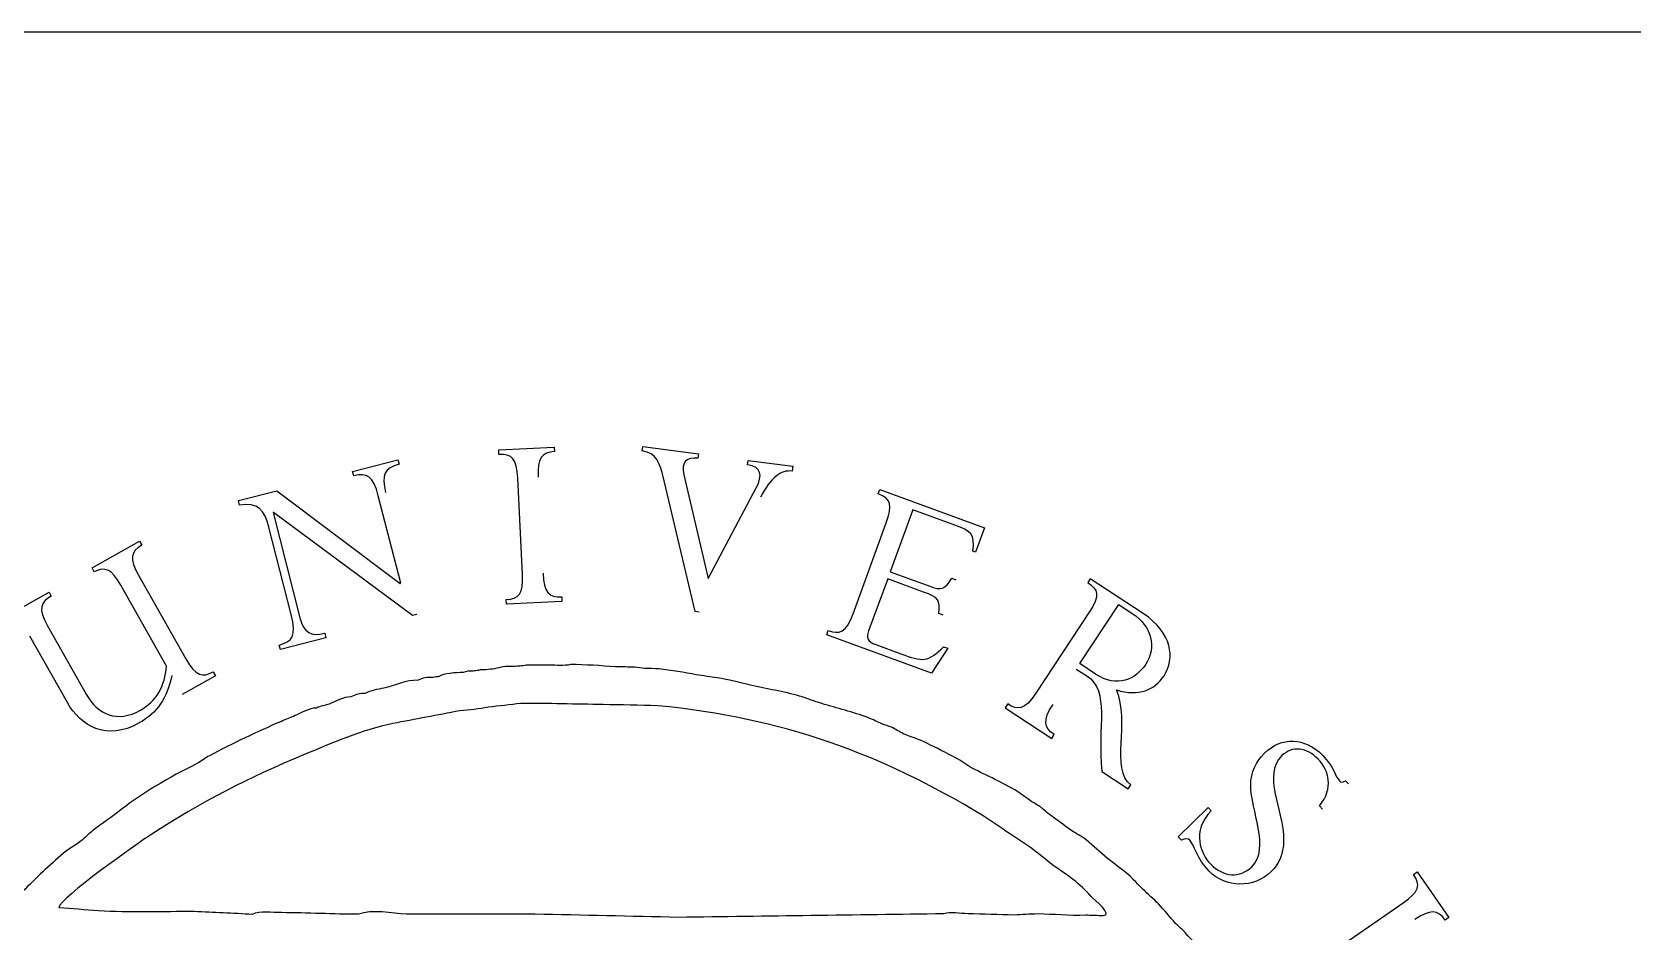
# Model space of a CAD drawing. Header units: millimetres. Extents: x -50 to 50, y -35 to 40.
# Drawn here: x -5.78 to 11.05, y 30.5 to 39.97 of the extents above; entities that cross this region are included whole.
import ezdxf

# ---------------------------------------------------------------- set-up
doc = ezdxf.new("R2010")
doc.units = ezdxf.units.MM
doc.layers.get('0').update_dxf_attribs({"linetype": 'CONTINUOUS'})

msp = doc.modelspace()

# ---------------------------------------------------------------- linework, layer by layer
for p, q in [((-0.871, 35.572), (-0.288, 35.601)), ((-0.869, 35.524), (-0.871, 35.572)), ((-0.288, 35.601), (-0.285, 35.553)), ((0.637, 35.561), (0.643, 35.608)), ((0.643, 35.608), (1.228, 35.531)), ((1.228, 35.531), (1.222, 35.483)), ((-2.407, 35.346), (-1.931, 35.468)), ((-2.395, 35.3), (-2.407, 35.346)), ((-1.931, 35.468), (-1.919, 35.421)), ((1.745, 35.413), (1.752, 35.461)), ((1.752, 35.461), (2.221, 35.399)), ((2.221, 35.399), (2.214, 35.348)), ((-0.621, 34.263), (-0.672, 35.275)), ((1.192, 33.873), (0.867, 35.247)), ((1.074, 35.311), (1.329, 34.218)), ((-3.608, 35.038), (-3.204, 35.142)), ((-3.596, 34.992), (-3.608, 35.038)), ((-3.204, 35.142), (-1.906, 34.168)), ((-1.901, 34.17), (-2.137, 35.09)), ((1.329, 34.218), (1.836, 35.172)), ((3.118, 35.109), (3.134, 35.154)), ((3.134, 35.154), (4.235, 34.752)), ((-3.239, 34.913), (-3.244, 34.912)), ((-3.244, 34.912), (-2.961, 33.807)), ((-1.778, 33.829), (-3.239, 34.913)), ((3.483, 34.942), (3.244, 34.289)), ((3.922, 34.781), (3.483, 34.942)), ((-3.052, 33.84), (-3.288, 34.76)), ((2.853, 33.849), (3.202, 34.803)), ((4.235, 34.752), (4.141, 34.496)), ((-5.146, 34.332), (-4.647, 34.613)), ((-4.647, 34.613), (-4.623, 34.571)), ((4.141, 34.496), (4.112, 34.507)), ((-5.123, 34.29), (-5.146, 34.332)), ((-4.657, 34.256), (-4.16, 33.373)), ((-1.906, 34.168), (-1.901, 34.17)), ((3.217, 34.215), (3.017, 33.669)), ((3.595, 34.077), (3.217, 34.215)), ((3.244, 34.289), (3.67, 34.134)), ((3.89, 34.222), (3.935, 34.206)), ((5.347, 34.217), (5.32, 34.177)), ((5.903, 33.85), (5.347, 34.217)), ((-6.11, 33.789), (-5.598, 34.077)), ((-5.598, 34.077), (-5.575, 34.035)), ((-4.365, 33.297), (-4.845, 34.15)), ((-0.791, 33.948), (-0.793, 33.997)), ((-0.209, 34.026), (-0.207, 33.978)), ((-1.731, 33.841), (-1.778, 33.829)), ((-0.207, 33.978), (-0.791, 33.948)), ((1.236, 33.867), (1.192, 33.873)), ((3.8, 33.835), (3.755, 33.852)), ((5.335, 33.865), (4.775, 33.014)), ((5.237, 33.324), (5.647, 33.945)), ((5.647, 33.945), (5.788, 33.852)), ((-5.613, 33.721), (-5.209, 33.004)), ((2.576, 33.628), (2.593, 33.673)), ((-5.406, 32.915), (-5.799, 33.613)), ((-3.166, 33.473), (-3.178, 33.52)), ((-2.688, 33.596), (-3.166, 33.473)), ((-2.7, 33.643), (-2.688, 33.596)), ((3.676, 33.225), (2.576, 33.628)), ((3.091, 33.524), (3.357, 33.427)), ((3.805, 33.502), (3.85, 33.485)), ((3.85, 33.485), (3.676, 33.225)), ((5.403, 33.215), (5.237, 33.324)), ((-3.85, 33.197), (-4.198, 33)), ((-3.873, 33.239), (-3.85, 33.197)), ((5.2, 33.267), (5.309, 33.196)), ((4.479, 32.9), (4.453, 32.86)), ((4.453, 32.86), (4.941, 32.538)), ((4.941, 32.538), (4.967, 32.578)), ((5.468, 32.19), (5.746, 32.008)), ((5.746, 32.008), (5.772, 32.048)), ((8.028, 32.093), (8.06, 32.061)), ((6.272, 31.503), (6.586, 31.812)), ((6.586, 31.812), (6.619, 31.777)), ((7.789, 31.794), (7.756, 31.829)), ((6.306, 31.468), (6.272, 31.503)), ((8.744, 31.108), (8.783, 31.135)), ((8.783, 31.135), (9.116, 30.655)), ((7.804, 30.233), (8.637, 30.809)), ((9.116, 30.655), (9.077, 30.627))]:
    msp.add_line(p, q)
msp.add_lwpolyline([(-50.018, 39.966), (49.982, 39.966), (49.982, -35.034), (-50.018, -35.034)], close=True)
for points in [[(-0.672, 35.275), (-0.682, 35.479), (-0.73, 35.531), (-0.869, 35.524)], [(-0.285, 35.553), (-0.421, 35.546), (-0.466, 35.482), (-0.456, 35.286)], [(0.867, 35.247), (0.817, 35.453), (0.788, 35.535), (0.637, 35.561)], [(-1.919, 35.421), (-2.073, 35.382), (-2.106, 35.306), (-2.06, 35.122)], [(1.222, 35.483), (1.107, 35.498), (1.042, 35.444), (1.074, 35.311)], [(1.836, 35.172), (1.905, 35.303), (1.891, 35.394), (1.745, 35.413)], [(2.214, 35.348), (2.093, 35.364), (1.991, 35.283), (1.88, 35.075)], [(-2.137, 35.09), (-2.189, 35.296), (-2.257, 35.334), (-2.395, 35.3)], [(3.202, 34.803), (3.272, 34.992), (3.249, 35.061), (3.118, 35.109)], [(-3.288, 34.76), (-3.332, 34.936), (-3.405, 35.023), (-3.596, 34.992)], [(4.112, 34.507), (4.139, 34.687), (4.09, 34.72), (3.922, 34.781)], [(-4.623, 34.571), (-4.742, 34.504), (-4.753, 34.426), (-4.657, 34.256)], [(-4.845, 34.15), (-4.937, 34.313), (-5.006, 34.349), (-5.123, 34.29)], [(-0.793, 33.997), (-0.66, 34.004), (-0.611, 34.057), (-0.621, 34.263)], [(-0.406, 34.274), (-0.396, 34.076), (-0.345, 34.019), (-0.209, 34.026)], [(3.67, 34.134), (3.774, 34.096), (3.821, 34.1), (3.89, 34.222)], [(5.32, 34.177), (5.429, 34.105), (5.453, 34.042), (5.335, 33.865)], [(-5.575, 34.035), (-5.691, 33.969), (-5.714, 33.901), (-5.613, 33.721)], [(3.755, 33.852), (3.77, 33.994), (3.752, 34.019), (3.595, 34.077)], [(-3.178, 33.52), (-3.046, 33.554), (-2.993, 33.611), (-3.052, 33.84)], [(2.593, 33.673), (2.713, 33.629), (2.779, 33.647), (2.853, 33.849)], [(5.788, 33.852), (5.997, 33.714), (6.047, 33.497), (5.929, 33.317)], [(6.122, 33.197), (6.24, 33.377), (6.209, 33.649), (5.903, 33.85)], [(-2.961, 33.807), (-2.921, 33.648), (-2.843, 33.606), (-2.7, 33.643)], [(3.017, 33.669), (2.989, 33.594), (3.005, 33.555), (3.091, 33.524)], [(3.357, 33.427), (3.581, 33.344), (3.641, 33.335), (3.805, 33.502)], [(-4.16, 33.373), (-4.056, 33.188), (-3.982, 33.177), (-3.873, 33.239)], [(-4.309, 33.198), (-4.356, 32.963), (-4.463, 32.806), (-4.65, 32.7)], [(-4.638, 32.834), (-4.475, 32.926), (-4.377, 33.088), (-4.365, 33.297)], [(-1.56, 33.18), (-1.611, 33.181), (-1.679, 33.174), (-1.718, 33.15)], [(-1.507, 33.187), (-1.525, 33.185), (-1.542, 33.183), (-1.56, 33.18)], [(-1.244, 33.231), (-1.325, 33.231), (-1.445, 33.221), (-1.507, 33.187)], [(-1.139, 33.245), (-1.176, 33.245), (-1.215, 33.246), (-1.244, 33.231)], [(-1.087, 33.252), (-1.104, 33.25), (-1.121, 33.247), (-1.139, 33.245)], [(-1.004, 33.26), (-1.033, 33.26), (-1.062, 33.262), (-1.087, 33.252)], [(-0.915, 33.271), (-0.944, 33.266), (-0.974, 33.263), (-1.004, 33.26)], [(-0.823, 33.292), (-0.854, 33.285), (-0.884, 33.278), (-0.915, 33.271)], [(-0.651, 33.297), (-0.708, 33.295), (-0.766, 33.294), (-0.823, 33.292)], [(-0.584, 33.308), (-0.606, 33.304), (-0.629, 33.3), (-0.651, 33.297)], [(-0.336, 33.308), (-0.418, 33.308), (-0.501, 33.308), (-0.584, 33.308)], [(-0.118, 33.315), (-0.18, 33.297), (-0.267, 33.308), (-0.336, 33.308)], [(0.355, 33.291), (0.203, 33.301), (0.042, 33.314), (-0.118, 33.315)], [(0.558, 33.287), (0.49, 33.288), (0.423, 33.29), (0.355, 33.291)], [(0.663, 33.273), (0.628, 33.278), (0.594, 33.283), (0.558, 33.287)], [(0.812, 33.269), (0.763, 33.271), (0.713, 33.272), (0.663, 33.273)], [(1.205, 33.206), (1.08, 33.232), (0.942, 33.254), (0.812, 33.269)], [(1.428, 33.175), (1.353, 33.186), (1.278, 33.195), (1.205, 33.206)], [(1.774, 33.097), (1.661, 33.123), (1.543, 33.156), (1.428, 33.175)], [(5.309, 33.196), (5.558, 33.032), (5.418, 32.665), (5.468, 32.19)], [(5.929, 33.317), (5.826, 33.161), (5.633, 33.063), (5.403, 33.215)], [(5.622, 33.047), (5.86, 32.975), (6.023, 33.048), (6.122, 33.197)], [(-5.209, 33.004), (-5.086, 32.786), (-4.877, 32.699), (-4.638, 32.834)], [(-2.275, 33.011), (-2.327, 33.011), (-2.384, 32.999), (-2.425, 32.975)], [(-2.08, 33.066), (-2.144, 33.052), (-2.22, 33.044), (-2.275, 33.011)], [(-1.718, 33.15), (-1.85, 33.152), (-1.96, 33.095), (-2.08, 33.066)], [(2.29, 32.982), (2.12, 33.032), (1.95, 33.058), (1.774, 33.097)], [(4.775, 33.014), (4.655, 32.832), (4.583, 32.831), (4.479, 32.9)], [(5.772, 32.048), (5.558, 32.213), (5.768, 32.717), (5.622, 33.047)], [(-4.65, 32.7), (-4.994, 32.506), (-5.269, 32.671), (-5.406, 32.915)], [(-2.786, 32.856), (-2.869, 32.857), (-2.943, 32.808), (-3.012, 32.777)], [(-2.653, 32.899), (-2.695, 32.883), (-2.748, 32.882), (-2.786, 32.856)], [(-2.425, 32.975), (-2.509, 32.975), (-2.581, 32.927), (-2.653, 32.899)], [(-1.283, 32.828), (-1.516, 32.783), (-1.75, 32.739), (-1.983, 32.694)], [(-0.981, 32.865), (-1.079, 32.849), (-1.176, 32.832), (-1.283, 32.828)], [(-0.639, 32.906), (-0.752, 32.892), (-0.867, 32.879), (-0.981, 32.865)], [(0.225, 32.894), (-0.054, 32.898), (-0.355, 32.906), (-0.639, 32.906)], [(0.8, 32.882), (0.608, 32.886), (0.417, 32.89), (0.225, 32.894)], [(4.209, 31.731), (3.147, 32.373), (2.12, 32.752), (0.8, 32.882)], [(2.524, 32.905), (2.447, 32.928), (2.367, 32.96), (2.29, 32.982)], [(3.01, 32.757), (2.852, 32.814), (2.687, 32.855), (2.524, 32.905)], [(4.967, 32.578), (4.856, 32.652), (4.846, 32.73), (4.955, 32.895)], [(-3.156, 32.717), (-3.413, 32.608), (-3.666, 32.485), (-3.913, 32.356)], [(-3.012, 32.777), (-3.06, 32.757), (-3.108, 32.737), (-3.156, 32.717)], [(-1.983, 32.694), (-2.311, 32.627), (-2.621, 32.489), (-2.922, 32.365)], [(3.161, 32.689), (3.111, 32.712), (3.061, 32.735), (3.01, 32.757)], [(3.257, 32.656), (3.225, 32.667), (3.192, 32.678), (3.161, 32.689)], [(3.38, 32.587), (3.339, 32.61), (3.297, 32.633), (3.257, 32.656)], [(3.63, 32.487), (3.549, 32.526), (3.464, 32.554), (3.38, 32.587)], [(3.931, 32.335), (3.83, 32.386), (3.73, 32.437), (3.63, 32.487)], [(7.178, 32.383), (7.356, 32.558), (7.602, 32.55), (7.787, 32.362)], [(-2.922, 32.365), (-3.486, 32.132), (-4.017, 31.862), (-4.528, 31.525)], [(-3.913, 32.356), (-3.955, 32.329), (-3.997, 32.303), (-4.039, 32.276)], [(4.104, 32.226), (4.046, 32.262), (3.988, 32.299), (3.931, 32.335)], [(7.033, 32.045), (7.034, 32.185), (7.087, 32.293), (7.178, 32.383)], [(7.362, 32.357), (7.148, 32.146), (7.382, 31.795), (7.379, 31.466)], [(7.741, 32.32), (7.622, 32.441), (7.469, 32.463), (7.362, 32.357)], [(7.756, 31.829), (7.909, 32.015), (7.856, 32.203), (7.741, 32.32)], [(7.787, 32.362), (7.909, 32.239), (7.922, 32.136), (7.966, 32.092)], [(-4.039, 32.276), (-4.336, 32.126), (-4.629, 31.961), (-4.892, 31.747)], [(4.581, 31.979), (4.428, 32.073), (4.263, 32.144), (4.104, 32.226)], [(4.72, 31.88), (4.674, 31.913), (4.628, 31.946), (4.581, 31.979)], [(7.044, 31.188), (7.244, 31.385), (7.031, 31.788), (7.033, 32.045)], [(7.966, 32.092), (7.984, 32.074), (7.992, 32.073), (8.028, 32.093)], [(4.824, 31.817), (4.789, 31.837), (4.755, 31.859), (4.72, 31.88)], [(4.96, 31.707), (4.912, 31.741), (4.871, 31.778), (4.824, 31.817)], [(-4.892, 31.747), (-4.97, 31.691), (-5.047, 31.636), (-5.125, 31.581)], [(4.719, 31.391), (4.549, 31.504), (4.379, 31.617), (4.209, 31.731)], [(5.153, 31.567), (5.089, 31.614), (5.024, 31.661), (4.96, 31.707)], [(6.619, 31.777), (6.407, 31.564), (6.51, 31.318), (6.609, 31.218)], [(-4.528, 31.525), (-4.649, 31.446), (-5.494, 30.853), (-5.494, 30.761)], [(-5.246, 31.471), (-5.322, 31.416), (-5.401, 31.369), (-5.473, 31.307)], [(-5.125, 31.581), (-5.165, 31.544), (-5.206, 31.508), (-5.246, 31.471)], [(5.305, 31.471), (5.256, 31.508), (5.203, 31.535), (5.153, 31.567)], [(5.529, 31.275), (5.455, 31.341), (5.38, 31.406), (5.305, 31.471)], [(6.394, 31.468), (6.375, 31.488), (6.346, 31.488), (6.306, 31.468)], [(-5.473, 31.307), (-5.623, 31.181), (-5.763, 31.039), (-5.902, 30.902)], [(4.968, 31.194), (4.885, 31.26), (4.802, 31.325), (4.719, 31.391)], [(6.595, 31.143), (6.473, 31.267), (6.432, 31.429), (6.394, 31.468)], [(7.379, 31.466), (7.378, 31.306), (7.325, 31.214), (7.248, 31.138)], [(5.354, 30.878), (5.237, 31.01), (5.107, 31.102), (4.968, 31.194)], [(5.746, 31.108), (5.674, 31.164), (5.602, 31.22), (5.529, 31.275)], [(7.248, 31.138), (7.066, 30.959), (6.773, 30.962), (6.595, 31.143)], [(6.609, 31.218), (6.747, 31.078), (6.919, 31.065), (7.044, 31.188)], [(5.902, 30.95), (5.85, 31.002), (5.799, 31.055), (5.746, 31.108)], [(8.637, 30.809), (8.804, 30.925), (8.823, 30.994), (8.744, 31.108)], [(5.481, 30.675), (5.595, 30.675), (5.39, 30.839), (5.354, 30.878)], [(6.065, 30.797), (6.01, 30.848), (5.957, 30.899), (5.902, 30.95)], [(6.243, 30.593), (6.183, 30.66), (6.127, 30.73), (6.065, 30.797)], [(-5.494, 30.761), (-5.357, 30.75), (-5.218, 30.739), (-5.081, 30.728)], [(-5.081, 30.728), (-4.749, 30.709), (-4.403, 30.721), (-4.073, 30.721)], [(-4.073, 30.721), (-3.869, 30.712), (-3.665, 30.701), (-3.461, 30.691)], [(-3.461, 30.691), (-3.381, 30.728), (-3.253, 30.709), (-3.155, 30.709)], [(-3.155, 30.709), (-2.877, 30.709), (-2.611, 30.691), (-2.346, 30.692)], [(-2.346, 30.692), (-2.209, 30.749), (-1.988, 30.699), (-1.842, 30.694)], [(-1.842, 30.694), (-1.392, 30.694), (-0.943, 30.694), (-0.493, 30.693)], [(-0.493, 30.693), (0.011, 30.682), (0.515, 30.671), (1.019, 30.659)], [(1.019, 30.659), (1.948, 30.672), (2.878, 30.685), (3.807, 30.697)], [(3.807, 30.697), (3.877, 30.722), (3.98, 30.698), (4.06, 30.698)], [(4.06, 30.698), (4.221, 30.694), (4.383, 30.689), (4.545, 30.684)], [(4.545, 30.684), (4.629, 30.688), (4.712, 30.692), (4.797, 30.696)], [(4.797, 30.696), (4.955, 30.692), (5.13, 30.676), (5.3, 30.681)], [(5.3, 30.681), (5.337, 30.683), (5.443, 30.675), (5.481, 30.675)], [(9.077, 30.627), (8.999, 30.739), (8.92, 30.743), (8.759, 30.632)], [(6.314, 30.527), (6.29, 30.549), (6.266, 30.57), (6.243, 30.593)], [(6.431, 30.399), (6.393, 30.442), (6.353, 30.485), (6.314, 30.527)]]:
    msp.add_open_spline(points, degree=3)

doc.saveas('drawing.dxf')
